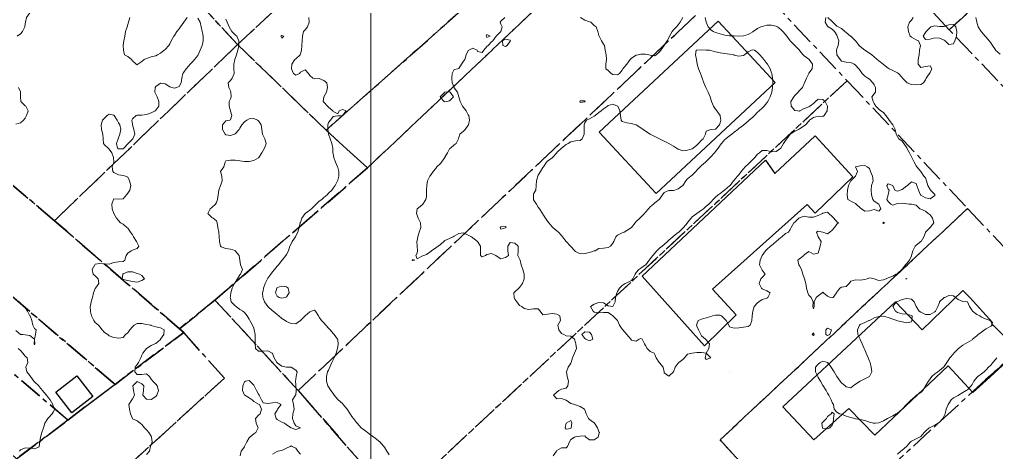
# Model space of a CAD drawing. Header units: centimetres. Extents: x 0 to 642158, y -847 to 649707.
# Drawn here: x 616229.1 to 616333.9, y 621335.1 to 621381.5 of the extents above; entities that cross this region are included whole.
import ezdxf

# ---------------------------------------------------------------- set-up
doc = ezdxf.new("R2010")
doc.units = ezdxf.units.CM
doc.header["$MEASUREMENT"] = 0
doc.linetypes.add('CENTERX2', pattern=[4, 2.5, -0.5, 0.5, -0.5])
doc.layers.add('MEV_grille', color=254, linetype='Continuous', lineweight=9)
doc.layers.add('WAL_topographie 0.5', color=253, linetype='Continuous', lineweight=20)
doc.layers.add('SPW_batiments', color=7, linetype='Continuous')
doc.layers.add('SPW_parcellaire cadastral', color=7, linetype='CENTERX2', lineweight=25, true_color=0xff0542)

# ---------------------------------------------------------------- blocks, each defined once
blk = doc.blocks.new('*U112')
at = {"layer": 'MEV_grille', "transparency": 33554687}
blk.add_lwpolyline([(0, 1825.48), (0, -1825.48)], dxfattribs=at)
blk = doc.blocks.new('*U113')
at = {"layer": 'MEV_grille', "color": 0, "linetype": 'ByBlock', "lineweight": -2, "transparency": 16777216}
blk.add_blockref('*U112', (900, 0), dxfattribs=at)

msp = doc.modelspace()

# ---------------------------------------------------------------- linework, layer by layer
at = {"layer": 'SPW_batiments'}
for points in [[(616306.95, 621378.2), (616310.14, 621374.77), (616297.39, 621362.89), (616291.27, 621369.46), (616304.02, 621381.36), (616306.95, 621378.2)], [(616318.47, 621364.66), (616314.42, 621360.77), (616313.59, 621361.72), (616303.44, 621352.61), (616305.96, 621349.87), (616302.57, 621346.56), (616295.87, 621354.01), (616309.12, 621366.46), (616310.09, 621365.02), (616314.42, 621369.07), (616318.47, 621364.66)], [(616331.03, 621351.7), (616333.45, 621349.04), (616333.34, 621348.92), (616333.42, 621348.85), (616333.53, 621348.74), (616336.26, 621346.06), (616332.77, 621342.82), (616331.33, 621341.54), (616328.69, 621344.39), (616320.82, 621336.96), (616318.04, 621339.83), (616314.27, 621336.46), (616310.97, 621340.02), (616323.04, 621351.26), (616325.89, 621348.28), (616330.27, 621352.48), (616331.03, 621351.7)], [(616236.99, 621341.1), (616234.74, 621339.37), (616233.02, 621341.57), (616235.27, 621343.32), (616236.99, 621341.1)]]:
    msp.add_lwpolyline(points, dxfattribs=at)
at = {"layer": 'SPW_parcellaire cadastral'}
for points in [[(616358.93, 621416.07), (616362.63, 621411.51), (616349.73, 621399.54), (616341.86, 621392.33), (616328.79, 621380.45), (616324.62, 621384.98), (616337.54, 621396.84), (616345.37, 621403.87), (616358.93, 621416.07)], [(616248.31, 621383.41), (616270.95, 621404.59), (616272.23, 621405.78), (616281.84, 621414.82), (616286.13, 621410.25), (616279.34, 621403.91), (616276.75, 621401.49), (616252.52, 621378.85), (616248.31, 621383.41)], [(616372.07, 621399.97), (616339.52, 621369.18), (616328.79, 621380.45), (616341.86, 621392.33), (616349.73, 621399.54), (616362.63, 621411.51), (616372.07, 621399.97)], [(616262, 621369.68), (616252.52, 621378.85), (616276.75, 621401.49), (616279.34, 621403.91), (616286.13, 621410.25), (616293.29, 621402.94), (616295.75, 621400.3), (616282.92, 621388.2), (616262, 621369.68)], [(616246.3, 621348.37), (616246.74, 621347.98), (616239.38, 621342.42), (616185.54, 621388.41), (616182.17, 621391.04), (616177.23, 621394.71), (616176.61, 621394.04), (616174.61, 621395.74), (616168.22, 621401.52), (616167.5, 621402.17), (616174.29, 621409.71), (616174.98, 621409.08), (616181.3, 621403.68), (616183.62, 621401.73), (616200.68, 621387.29), (616232.88, 621359.97), (616246.3, 621348.37)], [(616225.74, 621405.74), (616229.3, 621402.21), (616232.32, 621399.16), (616237.15, 621394.32), (616240.83, 621390.79), (616244.35, 621387.41), (616248.31, 621383.41), (616252.52, 621378.85), (616232.88, 621359.97), (616200.68, 621387.29)], [(616167.5, 621402.17), (616168.22, 621401.52), (616174.61, 621395.74), (616176.61, 621394.04), (616177.23, 621394.71), (616182.17, 621391.04), (616185.54, 621388.41), (616239.38, 621342.42), (616236.08, 621339.92), (616234.33, 621338.59), (616217.2, 621353.22), (616214.31, 621355.69), (616182.14, 621383.16), (616181.61, 621383.61), (616179.03, 621385.72), (616175.61, 621388.53), (616173.19, 621390.52), (616165.02, 621398.26), (616164.46, 621398.79), (616167.5, 621402.17)], [(616262, 621369.68), (616282.92, 621388.2), (616295.75, 621400.3), (616299.22, 621396.57), (616298.34, 621395.66), (616292.27, 621390.45), (616287.44, 621385.5), (616266.43, 621365.62), (616262, 621369.68)], [(616161.61, 621395.62), (616164.46, 621398.79), (616165.02, 621398.26), (616173.19, 621390.52), (616175.61, 621388.53), (616179.03, 621385.72), (616181.61, 621383.61), (616182.14, 621383.16), (616214.31, 621355.69), (616217.2, 621353.22), (616234.33, 621338.59), (616228.82, 621334.42), (616176.43, 621382.71), (616172.74, 621386.11), (616170.65, 621387.91), (616162.05, 621395.24), (616161.61, 621395.62)], [(616298.34, 621395.66), (616301.82, 621391.96), (616304.52, 621389.1), (616306.7, 621386.79), (616259.02, 621341.76), (616250.09, 621351.45), (616266.43, 621365.62), (616287.44, 621385.5), (616292.27, 621390.45), (616298.34, 621395.66)], [(616306.7, 621386.79), (616317.85, 621374.98), (616269.42, 621329.83), (616259.02, 621341.76), (616306.7, 621386.79)], [(616246.3, 621348.37), (616232.88, 621359.97), (616252.52, 621378.85), (616262, 621369.68), (616266.43, 621365.62), (616250.09, 621351.45), (616246.3, 621348.37)], [(616284.26, 621314.12), (616269.42, 621329.83), (616317.85, 621374.98), (616330.77, 621361.28), (616304.23, 621336.46), (616306.38, 621334.12), (616284.26, 621314.12)], [(616313.78, 621326.29), (616290.44, 621307.72), (616284.26, 621314.12), (616306.38, 621334.12), (616304.23, 621336.46), (616330.77, 621361.28), (616340.9, 621350.51), (616336.25, 621346.05), (616332.69, 621342.91), (616322.06, 621333.13), (616313.78, 621326.29)], [(616246.3, 621348.37), (616250.09, 621351.45), (616259.02, 621341.76), (616269.42, 621329.83), (616284.26, 621314.12), (616290.44, 621307.72), (616268.49, 621289.95), (616261.15, 621298.11), (616234.93, 621328.38), (616251.11, 621343.08), (616246.74, 621347.98), (616246.3, 621348.37)], [(616347.01, 621343.94), (616340.22, 621337.63), (616339.52, 621336.88), (616327.94, 621326.18), (616322.06, 621333.13), (616332.69, 621342.91), (616336.25, 621346.05), (616340.9, 621350.51), (616342.47, 621348.88), (616347.01, 621343.94)], [(616234.93, 621328.38), (616227.83, 621321.26), (616227.06, 621320.48), (616203.08, 621295.39), (616196.1, 621286.94), (616189.7, 621279.23), (616186.22, 621281.5), (616192.76, 621289.21), (616199.55, 621297.16), (616200.78, 621298.64), (616228.48, 621331.17), (616226.57, 621332.86), (616228.82, 621334.42), (616234.33, 621338.59), (616236.08, 621339.92), (616239.38, 621342.42), (616246.74, 621347.98), (616251.11, 621343.08), (616234.93, 621328.38)]]:
    msp.add_lwpolyline(points, dxfattribs=at)
at = {"layer": 'WAL_topographie 0.5'}
for points in [[(616228.82, 621385.75), (616229.24, 621385.25), (616229.25, 621385.24), (616229.75, 621384.98), (616230.08, 621384.75), (616230.25, 621384.25), (616230.25, 621384.25), (616230.25, 621384.25), (616230.2, 621383.75), (616230.2, 621383.25), (616230.25, 621383.04), (616230.33, 621382.75), (616230.26, 621382.25), (616230.25, 621382.24), (616229.89, 621381.75), (616229.79, 621381.25), (616229.75, 621381.06), (616229.7, 621380.75), (616229.46, 621380.25), (616229.25, 621379.99), (616228.89, 621379.75)], [(616248.25, 621381.68), (616248.49, 621381.25), (616248.62, 621380.75), (616248.72, 621380.25), (616248.75, 621380.11), (616248.83, 621379.75), (616248.84, 621379.25), (616248.75, 621378.9), (616248.71, 621378.75), (616248.51, 621378.25), (616248.3, 621377.75), (616248.25, 621377.67), (616247.9, 621377.25), (616247.75, 621377.08), (616247.43, 621376.75), (616247.25, 621376.52), (616246.99, 621376.25), (616246.75, 621375.91), (616246.64, 621375.75), (616246.54, 621375.25), (616246.46, 621374.75), (616246.25, 621374.36), (616245.98, 621374.25), (616245.75, 621374.19), (616245.47, 621374.25), (616245.25, 621374.32), (616244.75, 621374.63), (616244.25, 621374.72), (616243.75, 621374.37), (616243.67, 621374.25), (616243.64, 621373.75), (616243.75, 621373.54), (616243.89, 621373.25), (616244.07, 621372.75), (616244.06, 621372.25), (616243.75, 621371.81), (616243.67, 621371.75), (616243.25, 621371.52), (616242.75, 621371.36), (616242.25, 621371.3), (616241.75, 621371.28), (616241.63, 621371.25), (616241.25, 621370.89), (616241.17, 621370.75), (616241.25, 621370.31), (616241.26, 621370.25), (616241.38, 621369.75), (616241.5, 621369.25), (616241.3, 621368.75), (616241.25, 621368.71), (616240.8, 621368.25), (616240.75, 621368.2), (616240.32, 621367.75), (616240.25, 621367.67), (616239.75, 621367.68), (616239.63, 621367.75), (616239.55, 621368.25), (616239.72, 621368.75), (616239.75, 621368.84), (616239.9, 621369.25), (616240.01, 621369.75), (616239.9, 621370.25), (616239.75, 621370.47), (616239.59, 621370.75), (616239.28, 621371.25), (616239.25, 621371.27), (616238.75, 621371.38), (616238.54, 621371.25), (616238.25, 621370.96), (616238.02, 621370.75), (616237.89, 621370.25), (616237.92, 621369.75), (616238.08, 621369.25), (616238.12, 621368.75), (616238.15, 621368.25), (616238.25, 621368.11), (616238.63, 621367.75), (616238.75, 621367.63), (616239.02, 621367.25), (616239.22, 621366.75), (616239.24, 621366.25), (616239.08, 621365.75), (616239.15, 621365.25), (616239.25, 621365.12), (616239.75, 621364.87), (616240.25, 621364.8), (616240.5, 621364.75), (616240.75, 621364.65), (616240.93, 621364.25), (616241.06, 621363.75), (616240.96, 621363.25), (616240.75, 621362.92), (616240.62, 621362.75), (616240.25, 621362.3), (616239.75, 621362.27), (616239.25, 621362.31), (616239.2, 621362.25), (616239.04, 621361.75), (616239.06, 621361.25), (616239.24, 621360.75), (616239.25, 621360.73), (616239.53, 621360.25), (616239.75, 621359.99), (616239.97, 621359.75), (616240.25, 621359.58), (616240.64, 621359.25), (616240.75, 621359.15), (616241.04, 621358.75), (616241.25, 621358.45), (616241.37, 621358.25), (616241.67, 621357.75), (616241.75, 621357.6), (616241.94, 621357.25), (616241.75, 621356.99), (616241.25, 621356.82), (616241.12, 621356.75), (616240.75, 621356.5), (616240.58, 621356.25), (616240.43, 621355.75), (616240.25, 621355.6), (616239.75, 621355.54), (616239.25, 621355.48), (616238.75, 621355.32), (616238.25, 621355.33), (616237.75, 621355.38), (616237.25, 621355.29), (616237.2, 621355.25), (616236.94, 621354.75), (616237.05, 621354.25), (616237.25, 621354.06), (616237.58, 621353.75), (616237.65, 621353.25), (616237.28, 621352.75), (616237.25, 621352.7), (616237.07, 621352.25), (616236.98, 621351.75), (616236.82, 621351.25), (616236.75, 621350.86), (616236.73, 621350.75), (616236.74, 621350.25), (616236.75, 621350.2), (616236.85, 621349.75), (616237.1, 621349.25), (616237.25, 621349.04), (616237.59, 621348.75), (616237.75, 621348.59), (616238.01, 621348.25), (616238.25, 621347.99), (616238.6, 621347.75), (616238.75, 621347.64), (616239.25, 621347.45), (616239.75, 621347.38), (616240.25, 621347.46), (616240.51, 621347.75), (616240.75, 621347.94), (616240.96, 621348.25), (616241.25, 621348.59), (616241.43, 621348.75), (616241.75, 621348.95), (616242.25, 621348.95), (616242.75, 621348.84), (616243.21, 621348.75), (616243.25, 621348.74), (616243.75, 621348.6), (616244.25, 621348.47), (616244.63, 621348.25), (616244.61, 621347.75), (616244.26, 621347.25), (616244.25, 621347.23), (616243.75, 621346.8), (616243.64, 621346.75), (616243.25, 621346.59), (616242.75, 621346.25), (616242.75, 621346.25), (616242.35, 621345.75), (616242.25, 621345.54), (616242.16, 621345.25), (616241.9, 621344.75), (616241.75, 621344.55), (616241.53, 621344.25), (616241.51, 621343.75), (616241.75, 621343.47), (616242.25, 621343.48), (616242.75, 621343.53), (616243.07, 621343.25), (616243.25, 621342.99), (616243.42, 621342.75), (616243.75, 621342.44), (616243.89, 621342.25), (616244.05, 621341.75), (616243.87, 621341.25), (616243.75, 621341.13), (616243.25, 621340.81), (616242.75, 621340.82), (616242.37, 621341.25), (616242.43, 621341.75), (616242.45, 621342.25), (616242.25, 621342.46), (616241.75, 621342.74), (616241.29, 621342.25), (616241.35, 621341.75), (616241.45, 621341.25), (616241.25, 621340.88), (616241.19, 621340.75), (616240.86, 621340.25), (616240.92, 621339.75), (616241.04, 621339.25), (616241.24, 621338.75), (616241.25, 621338.73), (616241.75, 621338.52), (616242.08, 621338.25), (616242.25, 621338.13), (616242.54, 621337.75), (616242.75, 621337.56), (616243.01, 621337.25), (616243.25, 621336.85), (616243.29, 621336.75), (616243.35, 621336.25), (616243.25, 621335.92), (616243.19, 621335.75), (616243.07, 621335.25), (616242.75, 621334.91)], [(616240.96, 621381.75), (616240.83, 621381.25), (616240.75, 621381), (616240.69, 621380.75), (616240.49, 621380.25), (616240.42, 621379.75), (616240.33, 621379.25), (616240.25, 621378.75), (616240.28, 621378.25), (616240.4, 621377.75), (616240.75, 621377.56), (616241.13, 621377.25), (616241.25, 621377.12), (616241.65, 621376.75), (616241.75, 621376.69), (616241.83, 621376.75), (616242.25, 621377.03), (616242.51, 621377.25), (616242.75, 621377.36), (616243.25, 621377.54), (616243.75, 621377.66), (616243.94, 621377.75), (616244.25, 621377.94), (616244.65, 621378.25), (616244.75, 621378.34), (616245.14, 621378.75), (616245.25, 621378.93), (616245.41, 621379.25), (616245.68, 621379.75), (616245.75, 621379.84), (616246.02, 621380.25), (616246.25, 621380.55), (616246.39, 621380.75), (616246.74, 621381.25), (616246.75, 621381.27), (616247.12, 621381.75)], [(616251.25, 621381.59), (616251.4, 621381.25), (616251.6, 621380.75), (616251.75, 621380.52), (616251.91, 621380.25), (616252.25, 621379.9), (616252.45, 621379.75), (616252.66, 621379.25), (616252.64, 621378.75), (616252.54, 621378.25), (616252.4, 621377.75), (616252.25, 621377.35), (616252.21, 621377.25), (616252.1, 621376.75), (616252.13, 621376.25), (616252.14, 621375.75), (616251.92, 621375.25), (616251.75, 621374.99), (616251.52, 621374.75), (616251.58, 621374.25), (616251.75, 621373.88), (616251.8, 621373.75), (616251.82, 621373.25), (616251.75, 621373.05), (616251.62, 621372.75), (616251.6, 621372.25), (616251.74, 621371.75), (616251.75, 621371.71), (616251.89, 621371.25), (616251.75, 621370.79), (616251.67, 621370.75), (616251.25, 621370.66), (616250.89, 621370.25), (616250.91, 621369.75), (616251.18, 621369.25), (616251.25, 621369.18), (616251.75, 621369.09), (616252.17, 621369.25), (616252.25, 621369.28), (616252.67, 621369.75), (616252.75, 621369.88), (616252.96, 621370.25), (616253.25, 621370.57), (616253.5, 621370.75), (616253.75, 621370.88), (616254.25, 621370.91), (616254.64, 621370.75), (616254.75, 621370.67), (616255.03, 621370.25), (616255.13, 621369.75), (616255.19, 621369.25), (616255.25, 621369.1), (616255.43, 621368.75), (616255.57, 621368.25), (616255.4, 621367.75), (616255.25, 621367.48), (616255.11, 621367.25), (616254.78, 621366.75), (616254.75, 621366.71), (616254.25, 621366.41), (616253.75, 621366.33), (616253.25, 621366.31), (616252.75, 621366.4), (616252.25, 621366.46), (616251.75, 621366.47), (616251.25, 621366.38), (616251.19, 621366.25), (616251.03, 621365.75), (616250.75, 621365.34), (616250.67, 621365.25), (616250.75, 621365), (616250.81, 621364.75), (616250.86, 621364.25), (616250.75, 621363.92), (616250.7, 621363.75), (616250.5, 621363.25), (616250.42, 621362.75), (616250.37, 621362.25), (616250.25, 621361.91), (616250.14, 621361.75), (616249.75, 621361.37), (616249.59, 621361.25), (616249.31, 621360.75), (616249.75, 621360.32), (616249.9, 621360.25), (616250.25, 621359.95), (616250.31, 621359.75), (616250.41, 621359.25), (616250.49, 621358.75), (616250.54, 621358.25), (616250.58, 621357.75), (616250.68, 621357.25), (616250.75, 621357.16), (616251.25, 621356.98), (616251.75, 621356.91), (616252.25, 621356.77), (616252.27, 621356.75), (616252.69, 621356.25), (616252.75, 621355.75), (616252.75, 621355.75), (616252.82, 621355.25), (616253.03, 621354.75), (616252.84, 621354.25), (616252.75, 621354.15), (616252.52, 621353.75), (616252.25, 621353.34), (616252.2, 621353.25), (616251.94, 621352.75), (616251.8, 621352.25), (616251.75, 621351.86), (616251.73, 621351.75), (616251.75, 621351.65), (616251.83, 621351.25), (616252.25, 621350.84), (616252.36, 621350.75), (616252.75, 621350.45), (616253.09, 621350.25), (616253.25, 621350.12), (616253.55, 621349.75), (616253.75, 621349.42), (616253.84, 621349.25), (616254.12, 621348.75), (616254.25, 621348.46), (616254.31, 621348.25), (616254.39, 621347.75), (616254.4, 621347.25), (616254.39, 621346.75), (616254.43, 621346.25), (616254.75, 621345.97), (616255.25, 621345.99), (616255.75, 621346.01), (616256.22, 621345.75), (616256.25, 621345.72), (616256.43, 621345.25), (616256.72, 621344.75), (616256.75, 621344.71), (616257.25, 621344.36), (616257.75, 621344.28), (616258.25, 621344.25), (616258.25, 621344.25), (616258.75, 621343.94), (616258.89, 621343.75), (616258.8, 621343.25), (616258.75, 621342.97), (616258.72, 621342.75), (616258.75, 621342.42), (616258.76, 621342.25), (616258.8, 621341.75), (616258.75, 621341.3), (616258.73, 621341.25), (616258.4, 621340.75), (616258.51, 621340.25), (616258.57, 621339.75), (616258.44, 621339.25), (616258.42, 621338.75), (616258.58, 621338.25), (616258.75, 621337.96), (616259.25, 621337.75), (616259.25, 621337.75), (616259.25, 621337.75), (616258.75, 621337.57), (616258.25, 621337.75), (616258.25, 621337.75), (616257.75, 621338.08), (616257.53, 621338.25), (616257.25, 621338.38), (616256.75, 621338.66), (616256.64, 621338.75), (616256.52, 621339.25), (616256.75, 621339.65), (616256.8, 621339.75), (616257.19, 621340.25), (616256.75, 621340.49), (616256.25, 621340.43), (616255.75, 621340.35), (616255.25, 621340.43), (616255.07, 621340.75), (616254.83, 621341.25), (616254.75, 621341.35), (616254.53, 621341.75), (616254.31, 621342.25), (616254.25, 621342.32), (616253.83, 621342.75), (616253.75, 621342.82), (616253.38, 621342.75), (616253.25, 621342.68), (616253.09, 621342.25), (616253.06, 621341.75), (616253.25, 621341.27), (616253.28, 621341.25), (616253.75, 621340.97), (616254.08, 621340.75), (616254.25, 621340.58), (616254.75, 621340.29), (616254.85, 621340.25), (616255.09, 621339.75), (616254.92, 621339.25), (616254.75, 621339.11), (616254.44, 621338.75), (616254.5, 621338.25), (616254.73, 621337.75), (616254.48, 621337.25), (616254.25, 621337.13), (616253.82, 621336.75), (616253.75, 621336.68), (616253.52, 621336.25), (616253.27, 621335.75), (616253.25, 621335.71), (616252.91, 621335.25), (616252.8, 621334.75)], [(616260.16, 621381.75), (616260.18, 621381.25), (616260.01, 621380.75), (616259.75, 621380.43), (616259.59, 621380.25), (616259.47, 621379.75), (616259.45, 621379.25), (616259.4, 621378.75), (616259.35, 621378.25), (616259.25, 621377.85), (616259.21, 621377.75), (616258.75, 621377.33), (616258.66, 621377.25), (616258.34, 621376.75), (616258.3, 621376.25), (616258.52, 621375.75), (616258.75, 621375.56), (616259.14, 621375.75), (616259.25, 621375.89), (616259.75, 621376.13), (616260.11, 621375.75), (616260.25, 621375.54), (616260.6, 621375.25), (616260.75, 621375.19), (616261.25, 621375.2), (616261.75, 621374.99), (616262.07, 621374.75), (616262.15, 621374.25), (616262.04, 621373.75), (616261.75, 621373.25), (616261.75, 621373.25), (616261.7, 621372.75), (616261.75, 621372.68), (616262.17, 621372.25), (616262.25, 621372.15), (616262.74, 621371.75), (616262.75, 621371.67), (616263.25, 621371.42), (616263.39, 621371.75), (616263.75, 621371.89), (616264.17, 621371.75), (616263.78, 621371.25), (616263.75, 621371.23), (616263.25, 621371.22), (616262.75, 621371.13), (616262.46, 621370.75), (616262.25, 621370.48), (616262.19, 621370.25), (616262.18, 621369.75), (616262.25, 621369.39), (616262.27, 621369.25), (616262.44, 621368.75), (616262.62, 621368.25), (616262.71, 621367.75), (616262.73, 621367.25), (616262.75, 621367.15), (616262.82, 621366.75), (616263, 621366.25), (616263.23, 621365.75), (616263.25, 621365.67), (616263.38, 621365.25), (616263.38, 621364.75), (616263.25, 621364.3), (616263.23, 621364.25), (616262.96, 621363.75), (616262.75, 621363.44), (616262.62, 621363.25), (616262.25, 621362.91), (616262.11, 621362.75), (616261.75, 621362.46), (616261.55, 621362.25), (616261.25, 621362.06), (616260.93, 621361.75), (616260.75, 621361.55), (616260.44, 621361.25), (616260.25, 621361.08), (616259.77, 621360.75), (616259.75, 621360.73), (616259.4, 621360.25), (616259.25, 621359.79), (616259.24, 621359.75), (616259.13, 621359.25), (616258.96, 621358.75), (616258.75, 621358.34), (616258.71, 621358.25), (616258.38, 621357.75), (616258.25, 621357.49), (616258.11, 621357.25), (616257.96, 621356.75), (616257.75, 621356.36), (616257.68, 621356.25), (616257.3, 621355.75), (616257.25, 621355.69), (616256.9, 621355.25), (616256.75, 621355.08), (616256.47, 621354.75), (616256.25, 621354.49), (616256.09, 621354.25), (616255.75, 621353.8), (616255.72, 621353.75), (616255.46, 621353.25), (616255.31, 621352.75), (616255.25, 621352.44), (616255.19, 621352.25), (616255.21, 621351.75), (616255.25, 621351.67), (616255.41, 621351.25), (616255.75, 621350.78), (616255.77, 621350.75), (616256.25, 621350.31), (616256.34, 621350.25), (616256.75, 621349.91), (616256.95, 621349.75), (616257.25, 621349.49), (616257.62, 621349.25), (616257.75, 621349.17), (616258.25, 621348.94), (616258.75, 621348.9), (616259.25, 621349.25), (616259.25, 621349.25), (616259.75, 621349.75), (616259.75, 621349.75), (616260.25, 621350.2), (616260.43, 621350.25), (616260.75, 621350.37), (616260.87, 621350.25), (616261.18, 621349.75), (616261.25, 621349.63), (616261.52, 621349.25), (616261.75, 621349), (616261.98, 621348.75), (616262.25, 621348.45), (616262.43, 621348.25), (616262.75, 621347.88), (616262.86, 621347.75), (616263.23, 621347.25), (616263.25, 621347.14), (616263.31, 621346.75), (616263.25, 621346.46), (616263.21, 621346.25), (616263.07, 621345.75), (616262.86, 621345.25), (616262.75, 621345.04), (616262.62, 621344.75), (616262.39, 621344.25), (616262.25, 621343.93), (616262.16, 621343.75), (616262.04, 621343.25), (616262.06, 621342.75), (616262.19, 621342.25), (616262.25, 621342.15), (616262.5, 621341.75), (616262.75, 621341.43), (616262.88, 621341.25), (616263.25, 621340.81), (616263.3, 621340.75), (616263.75, 621340.36), (616263.85, 621340.25), (616264.25, 621339.77), (616264.26, 621339.75), (616264.59, 621339.25), (616264.75, 621338.98), (616264.93, 621338.75), (616265.25, 621338.33), (616265.32, 621338.25), (616265.75, 621337.76), (616265.77, 621337.75), (616266.25, 621337.41), (616266.45, 621337.25), (616266.75, 621337.02), (616267.13, 621336.75), (616267.25, 621336.66), (616267.75, 621336.26), (616267.76, 621336.25), (616268.21, 621335.75), (616268.25, 621335.69), (616268.5, 621335.25), (616268.75, 621334.87)], [(616281.15, 621381.75), (616280.75, 621381.35), (616280.66, 621381.25), (616280.75, 621381.04), (616280.88, 621380.75), (616280.75, 621380.25), (616280.75, 621380.25), (616280.25, 621379.75), (616280.25, 621379.75), (616279.89, 621379.25), (616279.75, 621379.14), (616279.38, 621378.75), (616279.25, 621378.63), (616278.91, 621378.25), (616278.75, 621378), (616278.25, 621378.12), (616278.21, 621378.25), (616277.75, 621378.47), (616277.29, 621378.25), (616277.25, 621378.21), (616277.02, 621377.75), (616276.89, 621377.25), (616276.75, 621377.07), (616276.53, 621376.75), (616276.25, 621376.28), (616276.12, 621376.25), (616275.75, 621376.17), (616275.51, 621375.75), (616275.48, 621375.25), (616275.51, 621374.75), (616275.73, 621374.25), (616275.75, 621374.21), (616276.1, 621373.75), (616276.25, 621373.25), (616276.25, 621373.25), (616276.36, 621372.75), (616276.63, 621372.25), (616276.75, 621372.09), (616277.01, 621371.75), (616277.25, 621371.33), (616277.31, 621371.25), (616277.38, 621370.75), (616277.27, 621370.25), (616277.25, 621370.22), (616276.92, 621369.75), (616276.75, 621369.58), (616276.34, 621369.25), (616276.25, 621368.9), (616276.21, 621368.75), (616275.93, 621368.25), (616275.75, 621368.09), (616275.33, 621367.75), (616275.25, 621367.68), (616275.01, 621367.25), (616274.75, 621366.77), (616274.74, 621366.75), (616274.36, 621366.25), (616274.25, 621366.11), (616273.89, 621365.75), (616273.75, 621365.55), (616273.48, 621365.25), (616273.25, 621364.92), (616273.11, 621364.75), (616272.88, 621364.25), (616272.8, 621363.75), (616272.76, 621363.25), (616272.78, 621362.75), (616272.75, 621362.55), (616272.7, 621362.25), (616272.37, 621361.75), (616272.25, 621361.63), (616271.75, 621361.25), (616271.75, 621361.25), (616271.7, 621360.75), (616271.75, 621360.56), (616271.87, 621360.25), (616272.11, 621359.75), (616272.17, 621359.25), (616271.97, 621358.75), (616271.83, 621358.25), (616271.75, 621357.83), (616271.73, 621357.75), (616271.75, 621357.25), (616271.75, 621357.25), (616271.81, 621356.75), (616271.75, 621356.5), (616271.62, 621356.25), (616271.75, 621355.88), (616272.25, 621356.15), (616272.47, 621356.25), (616272.75, 621356.36), (616273.25, 621356.71), (616273.31, 621356.75), (616273.75, 621357.06), (616274.03, 621357.25), (616274.25, 621357.41), (616274.62, 621357.75), (616274.75, 621357.83), (616275.25, 621358.07), (616275.63, 621358.25), (616275.75, 621358.31), (616276.25, 621358.61), (616276.75, 621358.68), (616277.25, 621358.43), (616277.59, 621358.25), (616277.75, 621358.13), (616278.25, 621357.75), (616278.25, 621357.75), (616278.55, 621357.25), (616278.57, 621356.75), (616278.56, 621356.25), (616278.75, 621356.1), (616279.08, 621356.25), (616279.25, 621356.33), (616279.75, 621356.46), (616280.19, 621356.25), (616280.25, 621356.21), (616280.75, 621355.88), (616281.25, 621356.02), (616281.55, 621356.25), (616281.5, 621356.75), (616281.47, 621357.25), (616281.75, 621357.64), (616282.25, 621357.57), (616282.61, 621357.25), (616282.6, 621356.75), (616282.57, 621356.25), (616282.75, 621355.89), (616282.82, 621355.75), (616282.9, 621355.25), (616283.08, 621354.75), (616283.24, 621354.25), (616283.24, 621353.75), (616283.07, 621353.25), (616282.75, 621352.82), (616282.67, 621352.75), (616282.25, 621352.33), (616282.14, 621352.25), (616282.15, 621351.75), (616282.25, 621351.56), (616282.45, 621351.25), (616282.75, 621350.89), (616282.98, 621350.75), (616283.25, 621350.56), (616283.75, 621350.45), (616284.25, 621350.53), (616284.75, 621350.53), (616284.95, 621350.25), (616285.25, 621349.86), (616285.75, 621349.94), (616286.25, 621350.03), (616286.75, 621349.94), (616287.05, 621349.75), (616287.13, 621349.25), (616286.84, 621348.75), (616286.95, 621348.25), (616287.25, 621347.86), (616287.5, 621347.75), (616287.75, 621347.63), (616288.25, 621347.58), (616288.62, 621347.25), (616288.75, 621346.92), (616288.79, 621346.75), (616288.83, 621346.25), (616288.75, 621346), (616288.62, 621345.75), (616288.42, 621345.25), (616288.28, 621344.75), (616288.25, 621344.69), (616287.97, 621344.25), (616287.77, 621343.75), (616287.84, 621343.25), (616288, 621342.75), (616287.91, 621342.25), (616287.75, 621342.02), (616287.25, 621341.89), (616286.96, 621341.75), (616286.75, 621341.58), (616286.38, 621341.25), (616286.75, 621340.88), (616287.25, 621340.89), (616287.62, 621340.75), (616287.75, 621340.71), (616288.25, 621340.38), (616288.67, 621340.25), (616288.75, 621340.22), (616289.25, 621340.06), (616289.71, 621339.75), (616289.75, 621339.67), (616289.9, 621339.25), (616290.13, 621338.75), (616290.25, 621338.64), (616290.75, 621338.28), (616290.78, 621338.25), (616291.08, 621337.75), (616291.25, 621337.32), (616291.31, 621337.25), (616291.25, 621337.08), (616291.17, 621336.75), (616290.75, 621336.46), (616290.25, 621336.48), (616289.86, 621336.75), (616289.75, 621336.89), (616289.25, 621336.86), (616288.75, 621336.81), (616288.64, 621336.75), (616288.25, 621336.5), (616288.11, 621336.25), (616287.89, 621335.75), (616287.75, 621335.6), (616287.25, 621335.61), (616286.75, 621335.33), (616286.71, 621335.25), (616286.33, 621334.75)], [(616289.28, 621381.75), (616289.75, 621381.48), (616290.25, 621381.3), (616290.38, 621381.25), (616290.75, 621380.91), (616290.94, 621380.75), (616291.15, 621380.25), (616291.25, 621379.83), (616291.28, 621379.75), (616291.52, 621379.25), (616291.75, 621378.9), (616291.83, 621378.75), (616291.92, 621378.25), (616292.02, 621377.75), (616292.07, 621377.25), (616291.99, 621376.75), (616292, 621376.25), (616292.25, 621376.09), (616292.57, 621375.75), (616292.75, 621375.63), (616293.25, 621375.62)], [(616315.58, 621381.75), (616315.49, 621381.25), (616315.75, 621380.82), (616315.84, 621380.75), (616316.25, 621380.49), (616316.5, 621380.25), (616316.75, 621379.85), (616316.8, 621379.75), (616316.97, 621379.25), (616316.9, 621378.75), (616316.75, 621378.4), (616316.7, 621378.25), (616316.75, 621377.75), (616316.75, 621377.75), (616317.12, 621377.25), (616317.25, 621377.09), (616317.75, 621376.98), (616318.25, 621376.93), (616318.6, 621376.75), (616318.75, 621376.64), (616319.12, 621376.25), (616319.25, 621376.08), (616319.46, 621375.75), (616319.75, 621375.48), (616320.09, 621375.25), (616320.25, 621375.14), (616320.61, 621374.75), (616320.75, 621374.54), (616320.91, 621374.25), (616320.89, 621373.75), (616320.75, 621373.56), (616320.49, 621373.25), (616320.63, 621372.75), (616320.75, 621372.55), (616320.95, 621372.25), (616321.25, 621371.92), (616321.46, 621371.75), (616321.75, 621371.57), (616321.99, 621371.25), (616322.25, 621370.93), (616322.38, 621370.75), (616322.75, 621370.25), (616322.75, 621370.25), (616323.02, 621369.75), (616323.13, 621369.25), (616323.25, 621368.99), (616323.4, 621368.75), (616323.75, 621368.48), (616323.94, 621368.25), (616324.25, 621367.78), (616324.27, 621367.75), (616324.54, 621367.25), (616324.75, 621366.81), (616324.79, 621366.75), (616325.03, 621366.25), (616325.25, 621365.85), (616325.32, 621365.75), (616325.75, 621365.25), (616325.75, 621365.25), (616326.07, 621364.75), (616326.25, 621364.56), (616326.36, 621364.25), (616326.49, 621363.75), (616326.75, 621363.33), (616326.8, 621363.25), (616327.25, 621362.76), (616327.26, 621362.75), (616327.25, 621362.67), (616326.75, 621362.3), (616326.25, 621362.42), (616325.75, 621362.71), (616325.73, 621362.75), (616325.51, 621363.25), (616325.32, 621363.75), (616325.25, 621363.94), (616324.75, 621364.15), (616324.33, 621363.75), (616324.25, 621363.69), (616323.75, 621363.3), (616323.54, 621363.25), (616323.25, 621363.12), (616322.96, 621363.25), (616322.75, 621363.75), (616322.75, 621363.75), (616322.25, 621363.92), (616322.12, 621363.75), (616322.25, 621363.35), (616322.38, 621363.25), (616322.25, 621362.75), (616322.25, 621362.75), (616322.12, 621362.25), (616322.25, 621362.04), (616322.54, 621361.75), (616322.75, 621361.62), (616323.05, 621361.75), (616323.25, 621361.82), (616323.75, 621361.86), (616324.25, 621361.77), (616324.5, 621361.75), (616324.75, 621361.73), (616325.25, 621361.64), (616325.66, 621361.25), (616325.75, 621361.22), (616326.25, 621360.99), (616326.54, 621360.75), (616326.75, 621360.58), (616327.01, 621360.25), (616327.16, 621359.75), (616326.76, 621359.25), (616326.75, 621359.24), (616326.27, 621358.75), (616326.25, 621358.7), (616326.07, 621358.25), (616325.78, 621357.75), (616325.75, 621357.72), (616325.25, 621357.36), (616325.15, 621357.25), (616324.89, 621356.75), (616324.77, 621356.25), (616324.75, 621356.19), (616324.55, 621355.75), (616324.25, 621355.37), (616324.13, 621355.25), (616323.75, 621354.78), (616323.72, 621354.75), (616323.25, 621354.31), (616323.13, 621354.25), (616322.75, 621354.01), (616322.25, 621353.84), (616322.03, 621353.75), (616321.75, 621353.64), (616321.25, 621353.54), (616320.75, 621353.75), (616320.75, 621353.75), (616320.25, 621353.84), (616320, 621353.75), (616319.75, 621353.65), (616319.25, 621353.59), (616318.75, 621353.64), (616318.25, 621353.48), (616318.07, 621353.25), (616317.75, 621352.91), (616317.25, 621352.83), (616317.08, 621352.75), (616316.75, 621352.32), (616316.7, 621352.25), (616316.35, 621351.75), (616316.25, 621351.69), (616316.08, 621351.75), (616315.75, 621351.89), (616315.33, 621352.25), (616315.25, 621352.3), (616315.19, 621352.25), (616314.75, 621351.92), (616314.53, 621351.75), (616314.31, 621351.25), (616314.32, 621350.75), (616314.25, 621350.5), (616314.19, 621350.75), (616314.2, 621351.25), (616314, 621351.75), (616313.75, 621352), (616313.64, 621352.25), (616313.51, 621352.75), (616313.43, 621353.25), (616313.29, 621353.75), (616313.25, 621353.85), (616313.1, 621354.25), (616312.96, 621354.75), (616312.75, 621355.13), (616312.69, 621355.25), (616312.59, 621355.75), (616312.75, 621355.89), (616313.21, 621356.25), (616313.25, 621356.29), (616313.75, 621356.66), (616314.25, 621356.39), (616314.75, 621356.5), (616314.81, 621356.75), (616314.98, 621357.25), (616315.08, 621357.75), (616314.75, 621358.25), (616314.75, 621358.25), (616314.58, 621358.75), (616314.75, 621358.84), (616315.25, 621358.75), (616315.25, 621358.75), (616315.75, 621358.56), (616316.02, 621358.75), (616316.25, 621358.96), (616316.5, 621359.25), (616316.75, 621359.6), (616316.94, 621359.75), (616316.75, 621359.86), (616316.43, 621360.25), (616316.25, 621360.41), (616315.91, 621360.75), (616315.75, 621360.87), (616315.25, 621360.77), (616315.21, 621360.75), (616314.75, 621360.52), (616314.25, 621360.33), (616313.75, 621360.34), (616313.25, 621360.45), (616312.75, 621360.29), (616312.69, 621360.25), (616312.25, 621359.82), (616312.15, 621359.75), (616311.85, 621359.25), (616311.75, 621359.02), (616311.56, 621358.75), (616311.25, 621358.59), (616310.84, 621358.25), (616310.75, 621358.18), (616310.25, 621357.75), (616310.25, 621357.75), (616309.75, 621357.3), (616309.66, 621357.25), (616309.25, 621356.87), (616309.11, 621356.75), (616308.75, 621356.25), (616308.75, 621356.25), (616308.53, 621355.75), (616308.46, 621355.25), (616308.7, 621354.75), (616308.75, 621354.65), (616309.06, 621354.25), (616308.75, 621353.89), (616308.62, 621353.75), (616308.43, 621353.25), (616308.68, 621352.75), (616308.75, 621352.65), (616309.25, 621352.44), (616309.62, 621352.25), (616309.36, 621351.75), (616309.25, 621351.67), (616308.75, 621351.52), (616308.38, 621351.25), (616308.25, 621351.17), (616307.89, 621350.75), (616307.75, 621350.25), (616307.75, 621350.25), (616307.68, 621349.75), (616307.63, 621349.25), (616307.46, 621348.75), (616307.25, 621348.62), (616306.75, 621348.55), (616306.25, 621348.47), (616305.75, 621348.43), (616305.25, 621348.57), (616305.17, 621348.75), (616304.88, 621349.25), (616304.75, 621349.4), (616304.4, 621349.75), (616304.25, 621349.84), (616303.75, 621349.84), (616303.44, 621349.75), (616303.25, 621349.7), (616302.75, 621349.56), (616302.25, 621349.4), (616301.9, 621349.25), (616301.75, 621348.89), (616301.7, 621348.75), (616301.75, 621348.67), (616301.94, 621348.25), (616302.16, 621347.75), (616302.25, 621347.62), (616302.67, 621347.25), (616302.75, 621347.19), (616303.1, 621346.75), (616303.03, 621346.25), (616302.75, 621345.75), (616303.25, 621345.25), (616303.25, 621345.25), (616303.25, 621345.25), (616302.75, 621345.08), (616302.64, 621345.25), (616302.75, 621345.75), (616302.25, 621345.85), (616301.75, 621345.82), (616301.25, 621345.75), (616301.25, 621345.75), (616300.75, 621345.64), (616300.43, 621345.25), (616300.25, 621345.07), (616299.81, 621344.75), (616299.75, 621344.69), (616299.43, 621344.25), (616299.25, 621343.75), (616299.25, 621343.75), (616298.75, 621343.31), (616298.25, 621343.67), (616298.23, 621343.75), (616298.12, 621344.25), (616297.75, 621344.72), (616297.72, 621344.75), (616297.37, 621345.25), (616297.25, 621345.62), (616297.17, 621345.75), (616296.75, 621345.94), (616296.42, 621346.25), (616296.25, 621346.58), (616296.15, 621346.75), (616295.89, 621347.25), (616295.75, 621347.35), (616295.55, 621347.25), (616295.25, 621347.06), (616294.75, 621347.15), (616294.66, 621347.25), (616294.25, 621347.75), (616294.25, 621347.75), (616293.82, 621348.25), (616293.75, 621348.32), (616293.45, 621348.75), (616293.25, 621349.25), (616293.25, 621349.25), (616292.75, 621349.75), (616292.75, 621349.75), (616292.25, 621350.11), (616291.75, 621350.13), (616291.25, 621350.08), (616290.75, 621350.17), (616290.64, 621350.25), (616290.36, 621350.75), (616290.75, 621351.03), (616291.25, 621351.19), (616291.75, 621351.16), (616292.25, 621350.84), (616292.75, 621350.75), (616293, 621351.25), (616293.03, 621351.75), (616293.17, 621352.25), (616293.25, 621352.39), (616293.47, 621352.75), (616293.75, 621353.01), (616294.07, 621353.25), (616294.25, 621353.32), (616294.75, 621353.57), (616294.88, 621353.75), (616295.15, 621354.25), (616295.25, 621354.41), (616295.54, 621354.75), (616295.75, 621354.88), (616296.25, 621355.22), (616296.29, 621355.25), (616296.65, 621355.75), (616296.75, 621355.87), (616297.03, 621356.25), (616297.25, 621356.47), (616297.47, 621356.75), (616297.75, 621357.01), (616298.03, 621357.25), (616298.25, 621357.43), (616298.6, 621357.75), (616298.75, 621357.88), (616299.19, 621358.25), (616299.25, 621358.31), (616299.75, 621358.71), (616299.81, 621358.75), (616300.25, 621359.15), (616300.32, 621359.25), (616300.73, 621359.75), (616300.75, 621359.78), (616301.13, 621360.25), (616301.25, 621360.37), (616301.75, 621360.74), (616301.76, 621360.75), (616302.25, 621361.08), (616302.46, 621361.25), (616302.75, 621361.52), (616303.03, 621361.75), (616303.25, 621361.95), (616303.48, 621362.25), (616303.75, 621362.49), (616304.04, 621362.75), (616304.25, 621362.88), (616304.71, 621363.25), (616304.75, 621363.29), (616305.25, 621363.7), (616305.32, 621363.75), (616305.69, 621364.25), (616305.75, 621364.33), (616306.11, 621364.75), (616306.25, 621364.89), (616306.5, 621365.25), (616306.75, 621365.54), (616306.92, 621365.75), (616307.25, 621366.03), (616307.47, 621366.25), (616307.75, 621366.52), (616307.97, 621366.75), (616308.25, 621367.1), (616308.46, 621367.25), (616308.75, 621367.48), (616309.25, 621367.49), (616309.75, 621367.34), (616310.25, 621367.38), (616310.75, 621367.74), (616310.76, 621367.75), (616311.05, 621368.25), (616311.25, 621368.56), (616311.4, 621368.75), (616311.75, 621369.24), (616311.76, 621369.25), (616312.25, 621369.58), (616312.63, 621369.75), (616312.75, 621369.82), (616313.25, 621370.15), (616313.4, 621370.25), (616313.75, 621370.65), (616313.83, 621370.75), (616314.25, 621371.05), (616314.75, 621371.16), (616315.25, 621371.14), (616315.4, 621371.25), (616315.72, 621371.75), (616315.74, 621372.25), (616315.5, 621372.75), (616315.25, 621372.97), (616314.75, 621373), (616314.46, 621372.75), (616314.25, 621372.52), (616313.87, 621372.25), (616313.75, 621372.19), (616313.25, 621372.01), (616312.78, 621371.75), (616312.75, 621371.73), (616312.58, 621371.75), (616312.25, 621371.79), (616311.84, 621372.25), (616311.81, 621372.75), (616312.14, 621373.25), (616312.25, 621373.38), (616312.62, 621373.75), (616312.75, 621373.92), (616313.07, 621374.25), (616313.25, 621374.69), (616313.28, 621374.75), (616313.49, 621375.25), (616313.74, 621375.75), (616313.75, 621375.78), (616314.11, 621376.25), (616314.14, 621376.75), (616313.78, 621377.25), (616313.75, 621377.28), (616313.25, 621377.63), (616313.15, 621377.75), (616312.75, 621378.22), (616312.74, 621378.25), (616312.26, 621378.75), (616312.25, 621378.76), (616311.76, 621379.25), (616311.75, 621379.26), (616311.38, 621379.75), (616311.25, 621379.94), (616310.97, 621380.25), (616310.75, 621380.47), (616310.39, 621380.75), (616310.25, 621380.82), (616309.75, 621380.94), (616309.25, 621380.92), (616308.75, 621380.8), (616308.61, 621380.75), (616308.25, 621380.59), (616307.8, 621380.25), (616307.75, 621380.22), (616307.25, 621379.93), (616306.75, 621379.78), (616306.25, 621379.77), (616305.75, 621379.78), (616305.25, 621379.79), (616304.75, 621379.87), (616304.25, 621379.99), (616303.75, 621380.15), (616303.48, 621380.25), (616303.25, 621380.42), (616302.96, 621380.75), (616302.75, 621381.25), (616302.75, 621381.25), (616302.63, 621381.75)], [(616293.25, 621375.62), (616293.44, 621375.75), (616293.75, 621376.1), (616293.83, 621376.25), (616294.23, 621376.75), (616294.25, 621376.76), (616294.6, 621377.25), (616294.75, 621377.39), (616295.25, 621377.71), (616295.44, 621377.75), (616295.75, 621377.82), (616296.25, 621377.81), (616296.61, 621377.75), (616296.75, 621377.71), (616297.25, 621377.65), (616297.38, 621377.75), (616297.75, 621378.06), (616297.89, 621378.25), (616298.23, 621378.75), (616298.25, 621378.78), (616298.56, 621379.25), (616298.75, 621379.59), (616298.83, 621379.75), (616299.11, 621380.25), (616299.25, 621380.42), (616299.56, 621380.75), (616299.75, 621380.96), (616299.95, 621381.25), (616300.25, 621381.75)], [(616324.94, 621381.75), (616324.75, 621381.48), (616324.54, 621381.25), (616324.38, 621380.75), (616324.45, 621380.25), (616324.63, 621379.75), (616324.75, 621379.64), (616325.25, 621379.37), (616325.52, 621379.25), (616325.71, 621378.75), (616325.63, 621378.25), (616325.57, 621377.75), (616325.47, 621377.25), (616325.46, 621376.75), (616325.75, 621376.41), (616326.25, 621376.49), (616326.75, 621376.58), (616326.92, 621376.25), (616326.75, 621375.86), (616326.68, 621375.75), (616326.33, 621375.25), (616326.25, 621375.07), (616326.03, 621374.75), (616325.75, 621374.58), (616325.25, 621374.53), (616324.75, 621374.56), (616324.3, 621374.75), (616324.25, 621374.78), (616323.81, 621375.25), (616323.75, 621375.31), (616323.37, 621375.75), (616323.25, 621375.84), (616322.75, 621376.06), (616322.37, 621376.25), (616322.25, 621376.32), (616321.75, 621376.73), (616321.72, 621376.75), (616321.25, 621377.12), (616321.06, 621377.25), (616320.75, 621377.54), (616320.51, 621377.75), (616320.25, 621377.92), (616319.75, 621378.25), (616319.75, 621378.25), (616319.25, 621378.64), (616319.14, 621378.75), (616318.75, 621379.24), (616318.74, 621379.25), (616318.25, 621379.74), (616318.23, 621379.75), (616317.75, 621380.16), (616317.62, 621380.25), (616317.25, 621380.56), (616316.91, 621380.75), (616316.75, 621380.82), (616316.34, 621381.25), (616316.25, 621381.33), (616315.78, 621381.75)], [(616329.41, 621379.25), (616329.25, 621378.92), (616328.75, 621378.87), (616328.36, 621379.25), (616328.25, 621379.33), (616327.75, 621379.53), (616327.25, 621379.56), (616326.75, 621379.45), (616326.25, 621379.38), (616326, 621379.75), (616326.25, 621380.15), (616326.33, 621380.25), (616326.75, 621380.7), (616326.82, 621380.75), (616327.25, 621380.86), (616327.75, 621380.8), (616328.25, 621380.79), (616328.75, 621380.96), (616329.25, 621381.02), (616329.5, 621380.75), (616329.62, 621380.25), (616329.58, 621379.75), (616329.41, 621379.25)], [(616331.64, 621381.75), (616331.75, 621381.25), (616331.75, 621381.25), (616331.92, 621380.75), (616332.22, 621380.25), (616332.25, 621380.21), (616332.66, 621379.75), (616332.75, 621379.65), (616333.09, 621379.25), (616333.25, 621379.04), (616333.44, 621378.75), (616333.75, 621378.28), (616333.77, 621378.25), (616334.25, 621377.84)], [(616257.25, 621379.53), (616257.47, 621379.75), (616257.25, 621379.84), (616257.16, 621379.75), (616257.25, 621379.53)], [(616279.25, 621379.61), (616279.58, 621379.75), (616279.25, 621379.92), (616279.18, 621379.75), (616279.25, 621379.61)], [(616281.43, 621378.75), (616281.25, 621378.64), (616280.96, 621378.75), (616280.93, 621379.25), (616281.25, 621379.42), (616281.75, 621379.34), (616281.78, 621379.25), (616281.75, 621379.21), (616281.43, 621378.75)], [(616290.75, 621356.72), (616290.85, 621356.75), (616291.25, 621356.97), (616291.75, 621357.04), (616292.25, 621357.1), (616292.49, 621357.25), (616292.75, 621357.56), (616292.85, 621357.75), (616293.08, 621358.25), (616293.25, 621358.43), (616293.75, 621358.66), (616293.97, 621358.75), (616294.25, 621358.9), (616294.75, 621359.24), (616294.76, 621359.25), (616295.14, 621359.75), (616295.25, 621359.88), (616295.64, 621360.25), (616295.75, 621360.35), (616296.13, 621360.75), (616296.25, 621360.89), (616296.56, 621361.25), (616296.75, 621361.45), (616297.09, 621361.75), (616297.25, 621361.88), (616297.72, 621362.25), (616297.75, 621362.28), (616298.05, 621362.75), (616298.25, 621363), (616298.75, 621363.21), (616299.25, 621363.22), (616299.39, 621363.25), (616299.75, 621363.38), (616300.25, 621363.75), (616300.25, 621363.75), (616300.57, 621364.25), (616300.75, 621364.44), (616301.12, 621364.75), (616301.25, 621364.86), (616301.64, 621365.25), (616301.75, 621365.38), (616302.1, 621365.75), (616302.25, 621365.9), (616302.66, 621366.25), (616302.75, 621366.33), (616303.18, 621366.75), (616303.25, 621366.82), (616303.64, 621367.25), (616303.75, 621367.37), (616304.04, 621367.75), (616304.25, 621368.08), (616304.38, 621368.25), (616304.75, 621368.69), (616304.85, 621368.75), (616305.25, 621369.06), (616305.49, 621369.25), (616305.75, 621369.46), (616306.13, 621369.75), (616306.25, 621369.85), (616306.75, 621370.22), (616306.78, 621370.25), (616307.25, 621370.65), (616307.37, 621370.75), (616307.75, 621371.08), (616307.92, 621371.25), (616308.25, 621371.61), (616308.41, 621371.75), (616308.75, 621372.03), (616308.96, 621372.25), (616309.25, 621372.59), (616309.35, 621372.75), (616309.61, 621373.25), (616309.75, 621373.64), (616309.78, 621373.75), (616309.85, 621374.25), (616309.9, 621374.75), (616309.87, 621375.25), (616309.77, 621375.75), (616309.75, 621375.82), (616309.61, 621376.25), (616309.32, 621376.75), (616309.25, 621376.84), (616308.91, 621377.25), (616308.75, 621377.48), (616308.5, 621377.75), (616308.25, 621378), (616307.92, 621378.25), (616307.75, 621378.29), (616307.59, 621378.25), (616307.25, 621378.08), (616306.84, 621377.75), (616306.75, 621377.69), (616306.25, 621377.6), (616305.75, 621377.73), (616305.7, 621377.75), (616305.25, 621377.84), (616304.75, 621377.9), (616304.25, 621377.97), (616303.75, 621378.09), (616303.25, 621378.23), (616303.11, 621378.25), (616302.75, 621378.27), (616302.25, 621378.28), (616301.75, 621378.26), (616301.68, 621378.25), (616301.6, 621377.75), (616301.72, 621377.25), (616301.75, 621377), (616301.78, 621376.75), (616301.91, 621376.25), (616302.13, 621375.75), (616302.25, 621375.47), (616302.33, 621375.25), (616302.5, 621374.75), (616302.71, 621374.25), (616302.75, 621374.17), (616302.96, 621373.75), (616303.17, 621373.25), (616303.25, 621373), (616303.33, 621372.75), (616303.55, 621372.25), (616303.75, 621371.94), (616303.88, 621371.75), (616304.23, 621371.25), (616304.25, 621371.17), (616304.32, 621370.75), (616304.25, 621370.47), (616304.19, 621370.25), (616303.75, 621369.78), (616303.25, 621369.75), (616303.25, 621369.75), (616302.75, 621369.56), (616302.66, 621369.25), (616302.44, 621368.75), (616302.25, 621368.61), (616301.94, 621368.25), (616301.75, 621368.05), (616301.36, 621367.75), (616301.25, 621367.68), (616300.75, 621367.53), (616300.25, 621367.46), (616299.75, 621367.63), (616299.56, 621367.75), (616299.25, 621367.97), (616298.75, 621368.25), (616298.75, 621368.25), (616298.25, 621368.5), (616297.75, 621368.75), (616297.75, 621368.75), (616297.25, 621369), (616296.75, 621369.25), (616296.75, 621369.25), (616296.25, 621369.56), (616296, 621369.75), (616295.75, 621369.94), (616295.25, 621370.23), (616295.2, 621370.25), (616294.75, 621370.39), (616294.25, 621370.47), (616293.75, 621370.6), (616293.62, 621370.75), (616293.55, 621371.25), (616293.49, 621371.75), (616293.26, 621372.25), (616293.25, 621372.26), (616292.75, 621372.48), (616292.25, 621372.32), (616292.16, 621372.25), (616291.75, 621371.97), (616291.48, 621371.75), (616291.25, 621371.58), (616290.83, 621371.25), (616290.75, 621371.18), (616290.25, 621370.9), (616289.92, 621370.75), (616289.75, 621370.47), (616289.68, 621370.25), (616289.68, 621369.75), (616289.66, 621369.25), (616289.47, 621368.75), (616289.25, 621368.57), (616288.75, 621368.52), (616288.25, 621368.43), (616287.94, 621368.25), (616287.75, 621368.14), (616287.25, 621367.76), (616287.23, 621367.75), (616286.75, 621367.28), (616286.73, 621367.25), (616286.29, 621366.75), (616286.25, 621366.72), (616285.75, 621366.36), (616285.63, 621366.25), (616285.3, 621365.75), (616285.25, 621365.66), (616285, 621365.25), (616284.75, 621364.84), (616284.7, 621364.75), (616284.57, 621364.25), (616284.54, 621363.75), (616284.47, 621363.25), (616284.25, 621362.86), (616284.22, 621362.75), (616284.23, 621362.25), (616284.25, 621362.21), (616284.56, 621361.75), (616284.75, 621361.43), (616284.87, 621361.25), (616285.2, 621360.75), (616285.25, 621360.67), (616285.54, 621360.25), (616285.75, 621359.93), (616285.89, 621359.75), (616286.25, 621359.31), (616286.32, 621359.25), (616286.75, 621358.89), (616286.91, 621358.75), (616287.25, 621358.38), (616287.35, 621358.25), (616287.74, 621357.75), (616287.75, 621357.74), (616288.22, 621357.25), (616288.25, 621357.21), (616288.68, 621356.75), (616288.75, 621356.68), (616289.25, 621356.43), (616289.75, 621356.45), (616290.25, 621356.57), (616290.75, 621356.72)], [(616229.02, 621374.25), (616229.25, 621373.78), (616229.26, 621373.75), (616229.25, 621373.25), (616229.28, 621372.75), (616229.75, 621372.29), (616229.82, 621372.25), (616230.08, 621371.75), (616229.89, 621371.25), (616229.75, 621370.97), (616229.56, 621370.75), (616229.25, 621370.45), (616228.75, 621370.31)], [(616274.75, 621372.72), (616274.96, 621372.75), (616275.25, 621372.82), (616275.65, 621373.25), (616275.29, 621373.75), (616275.25, 621373.77), (616274.75, 621373.76), (616274.74, 621373.75), (616274.25, 621373.27), (616274.23, 621373.25), (616274.25, 621373.19), (616274.66, 621372.75), (616274.75, 621372.72)], [(616289.75, 621372.72), (616289.79, 621372.75), (616289.75, 621372.82), (616289.25, 621372.82), (616289.2, 621372.75), (616289.25, 621372.65), (616289.75, 621372.72)], [(616321.25, 621361), (616321.46, 621361.25), (616321.25, 621361.75), (616321.25, 621361.75), (616320.75, 621362.06), (616320.6, 621362.25), (616320.46, 621362.75), (616320.44, 621363.25), (616320.48, 621363.75), (616320.65, 621364.25), (616320.58, 621364.75), (616320.35, 621365.25), (616320.25, 621365.58), (616320, 621365.75), (616319.75, 621365.9), (616319.25, 621365.84), (616318.75, 621365.75), (616318.96, 621365.25), (616318.75, 621364.75), (616318.75, 621364.75), (616318.27, 621364.25), (616318.25, 621364.23), (616318, 621363.75), (616317.88, 621363.25), (616317.86, 621362.75), (616317.94, 621362.25), (616318.25, 621362.06), (616318.75, 621361.8), (616318.83, 621361.75), (616319.25, 621361.35), (616319.39, 621361.25), (616319.75, 621361), (616320.25, 621361.01), (616320.75, 621361.17), (616321.25, 621361)], [(616281.3, 621359.25), (616281.25, 621359.19), (616280.75, 621359.05), (616280.67, 621359.25), (616280.75, 621359.3), (616281.25, 621359.33), (616281.3, 621359.25)], [(616321.75, 621359.68), (616321.88, 621359.75), (616321.75, 621359.82), (616321.69, 621359.75), (616321.75, 621359.68)], [(616271.25, 621355.71), (616271.5, 621355.75), (616271.25, 621355.8), (616271.22, 621355.75), (616271.25, 621355.71)], [(616242.53, 621353.75), (616242.25, 621353.56), (616241.75, 621353.36), (616241.25, 621353.44), (616240.75, 621353.54), (616240.25, 621353.68), (616240.14, 621353.75), (616240.23, 621354.25), (616240.25, 621354.26), (616240.75, 621354.5), (616241.25, 621354.48), (616241.75, 621354.31), (616242, 621354.25), (616242.25, 621354.09), (616242.53, 621353.75)], [(616324.27, 621353.75), (616324.25, 621353.72), (616324.12, 621353.75), (616324.25, 621353.77), (616324.27, 621353.75)], [(616257.25, 621351.67), (616257.62, 621351.75), (616257.75, 621351.82), (616258.04, 621352.25), (616257.95, 621352.75), (616257.75, 621352.88), (616257.25, 621352.95), (616256.75, 621352.79), (616256.71, 621352.75), (616256.59, 621352.25), (616256.75, 621351.89), (616256.99, 621351.75), (616257.25, 621351.67)], [(616320.88, 621338.25), (616320.75, 621338.24), (616320.7, 621338.25), (616320.25, 621338.36), (616319.75, 621338.53), (616319.25, 621338.65), (616318.75, 621338.74), (616318.7, 621338.75), (616318.25, 621338.85), (616317.75, 621339.01), (616317.25, 621339.22), (616317.05, 621339.25), (616316.75, 621339.44), (616316.47, 621339.75), (616316.38, 621340.25), (616316.25, 621340.48), (616316.14, 621340.75), (616315.9, 621341.25), (616315.75, 621341.48), (616315.6, 621341.75), (616315.29, 621342.25), (616315.25, 621342.31), (616315, 621342.75), (616314.75, 621343.16), (616314.7, 621343.25), (616314.46, 621343.75), (616314.48, 621344.25), (616314.75, 621344.6), (616314.97, 621344.75), (616315.25, 621344.91), (616315.75, 621344.75), (616315.75, 621344.75), (616316.13, 621344.25), (616316.25, 621344.07), (616316.47, 621343.75), (616316.75, 621343.27), (616316.77, 621343.25), (616317.12, 621342.75), (616317.25, 621342.58), (616317.65, 621342.25), (616317.75, 621342.14), (616318.25, 621342.05), (616318.5, 621342.25), (616318.75, 621342.45), (616319.25, 621342.75), (616319.25, 621342.75), (616319.75, 621343), (616320.25, 621343.25), (616320.25, 621343.25), (616320.49, 621343.75), (616320.44, 621344.25), (616320.31, 621344.75), (616320.25, 621344.91), (616320.11, 621345.25), (616319.91, 621345.75), (616319.75, 621346.12), (616319.69, 621346.25), (616319.48, 621346.75), (616319.25, 621347.23), (616319.24, 621347.25), (616319, 621347.75), (616318.96, 621348.25), (616319.17, 621348.75), (616319.25, 621348.84), (616319.75, 621349.05), (616320.19, 621349.25), (616320.25, 621349.28), (616320.75, 621349.57), (616321.25, 621349.69), (616321.75, 621349.72), (616322.25, 621349.59), (616322.75, 621349.42), (616323.2, 621349.25), (616323.25, 621349.24), (616323.75, 621349.12), (616324.25, 621349.01), (616324.75, 621349.11), (616324.8, 621349.25), (616324.82, 621349.75), (616324.75, 621349.82), (616324.25, 621349.94), (616323.75, 621349.97), (616323.25, 621350.12), (616323.05, 621350.25), (616322.75, 621350.75), (616322.75, 621350.75), (616322.75, 621350.75), (616323.14, 621351.25), (616323.25, 621351.3), (616323.75, 621351.51), (616324.25, 621351.63), (616324.75, 621351.54), (616325.04, 621351.25), (616325.25, 621350.75), (616325.25, 621350.75), (616325.59, 621350.25), (616325.75, 621350.16), (616326.25, 621349.91), (616326.75, 621349.92), (616327.25, 621350.18), (616327.32, 621350.25), (616327.57, 621350.75), (616327.75, 621351.19), (616327.77, 621351.25), (616328.25, 621351.72), (616328.33, 621351.75), (616328.75, 621351.94), (616329.25, 621351.91), (616329.47, 621351.75), (616329.75, 621351.53), (616330.25, 621351.31), (616330.75, 621351.25), (616330.75, 621351.25), (616330.98, 621350.75), (616331.25, 621350.35), (616331.3, 621350.25), (616331.75, 621349.92), (616332.07, 621349.75), (616332.25, 621349.62), (616332.75, 621349.41), (616333.18, 621349.25), (616333.25, 621349.18), (616333.44, 621348.75), (616333.25, 621348.65), (616332.75, 621348.37), (616332.59, 621348.25), (616332.25, 621348.02), (616331.91, 621347.75), (616331.75, 621347.62), (616331.29, 621347.25), (616331.25, 621347.21), (616330.75, 621346.91), (616330.5, 621346.75), (616330.25, 621346.62), (616329.78, 621346.25), (616329.75, 621346.22), (616329.3, 621345.75), (616329.25, 621345.69), (616328.88, 621345.25), (616328.75, 621345.1), (616328.53, 621344.75), (616328.25, 621344.33), (616328.2, 621344.25), (616327.75, 621343.9), (616327.57, 621343.75), (616327.25, 621343.54), (616326.94, 621343.25), (616326.75, 621343.02), (616326.57, 621342.75), (616326.27, 621342.25), (616326.25, 621342.22), (616325.97, 621341.75), (616325.75, 621341.56), (616325.3, 621341.25), (616325.25, 621341.21), (616324.75, 621340.77), (616324.73, 621340.75), (616324.25, 621340.28), (616324.23, 621340.25), (616323.75, 621339.75), (616323.75, 621339.75), (616323.25, 621339.34), (616323.1, 621339.25), (616322.75, 621339.05), (616322.25, 621338.78), (616322.18, 621338.75), (616321.75, 621338.49), (616321.25, 621338.3), (616320.88, 621338.25)], [(616229.09, 621351.25), (616229.25, 621351.1), (616229.63, 621350.75), (616229.75, 621350.63), (616229.99, 621350.25), (616230.25, 621349.78), (616230.27, 621349.75), (616230.46, 621349.25), (616230.57, 621348.75), (616230.75, 621348.42), (616230.92, 621348.25), (616230.86, 621347.75), (616230.75, 621347.25), (616230.79, 621346.75), (616230.75, 621346.67), (616230.72, 621346.75), (616230.75, 621347.25), (616230.25, 621347.65), (616229.75, 621347.72), (616229.5, 621347.75), (616229.25, 621347.78), (616228.75, 621348.2)], [(616316, 621347.75), (616315.75, 621347.66), (616315.57, 621347.75), (616315.56, 621348.25), (616315.75, 621348.46), (616316.19, 621348.25), (616316, 621347.75)], [(616290.61, 621347.25), (616290.25, 621347.08), (616289.83, 621347.25), (616289.75, 621347.35), (616289.42, 621347.75), (616289.75, 621348.04), (616290.25, 621348.02), (616290.46, 621347.75), (616290.61, 621347.25)], [(616314.33, 621347.75), (616314.25, 621347.66), (616314.11, 621347.75), (616314.25, 621347.95), (616314.33, 621347.75)], [(616228.99, 621346.25), (616229.25, 621346.04), (616229.5, 621345.75), (616229.75, 621345.45), (616229.95, 621345.25), (616230.04, 621344.75), (616229.83, 621344.25), (616229.93, 621343.75), (616230.25, 621343.38), (616230.31, 621343.25), (616230.69, 621342.75), (616230.75, 621342.7), (616231.21, 621342.25), (616231.25, 621342.2), (616231.6, 621341.75), (616231.75, 621341.57), (616232.05, 621341.25), (616232.25, 621340.97), (616232.41, 621340.75), (616232.71, 621340.25), (616232.75, 621340.13), (616232.92, 621339.75), (616232.75, 621339.44), (616232.64, 621339.25), (616232.25, 621338.83), (616232.17, 621338.75), (616231.86, 621338.25), (616231.75, 621337.87), (616231.72, 621337.75), (616231.54, 621337.25), (616231.39, 621336.75), (616231.32, 621336.25), (616231.26, 621335.75), (616231.25, 621335.73), (616230.75, 621335.51), (616230.25, 621335.56), (616229.75, 621335.63), (616229.25, 621335.39), (616229.13, 621335.25)], [(616333.9, 621345.25), (616333.75, 621345.08), (616333.47, 621344.75), (616333.25, 621344.47), (616333.02, 621344.25), (616332.75, 621343.96), (616332.53, 621343.75), (616332.25, 621343.53), (616331.87, 621343.25), (616331.75, 621343.14), (616331.43, 621342.75), (616331.25, 621342.4), (616331.17, 621342.25), (616330.75, 621341.84), (616330.61, 621341.75), (616330.25, 621341.55), (616329.8, 621341.25), (616329.75, 621341.23), (616329.25, 621340.98), (616329.01, 621340.75), (616328.75, 621340.38), (616328.67, 621340.25), (616328.48, 621339.75), (616328.35, 621339.25), (616328.25, 621339.05), (616328.11, 621338.75), (616327.75, 621338.35), (616327.63, 621338.25), (616327.25, 621338.03), (616326.75, 621337.81), (616326.64, 621337.75), (616326.25, 621337.4), (616326.11, 621337.25), (616325.75, 621336.84), (616325.6, 621336.75), (616325.25, 621336.57), (616324.75, 621336.34), (616324.65, 621336.25), (616324.25, 621335.78), (616324.22, 621335.75), (616323.75, 621335.35), (616323.63, 621335.25), (616323.25, 621334.92)], [(616305.25, 621343.75), (616305.25, 621343.75), (616305.25, 621343.75), (616305.25, 621343.75), (616305.25, 621343.75)], [(616316.01, 621337.75), (616315.75, 621337.64), (616315.25, 621337.73), (616315.22, 621337.75), (616315.14, 621338.25), (616315.25, 621338.38), (616315.65, 621338.75), (616315.75, 621338.96), (616316.15, 621339.25), (616316.25, 621339.42), (616316.45, 621339.25), (616316.4, 621338.75), (616316.37, 621338.25), (616316.25, 621338.04), (616316.01, 621337.75)], [(616288.25, 621337.69), (616288.28, 621337.75), (616288.34, 621338.25), (616288.25, 621338.55), (616287.75, 621338.25), (616287.75, 621338.25), (616287.63, 621337.75), (616287.75, 621337.63), (616288.25, 621337.69)], [(616256.25, 621334.95), (616256.75, 621335.23), (616256.84, 621335.25), (616257.25, 621335.34), (616257.75, 621335.56), (616258.17, 621335.75), (616258.25, 621335.81), (616258.37, 621335.75), (616258.75, 621335.58), (616258.98, 621335.25), (616259.25, 621334.94)]]:
    msp.add_lwpolyline(points, dxfattribs=at)

# ---------------------------------------------------------------- block references
at = {"layer": 'MEV_grille', "transparency": 33554687}
msp.add_blockref('*U113', (615366.81, 620593.64), dxfattribs=at)

doc.saveas('drawing.dxf')
